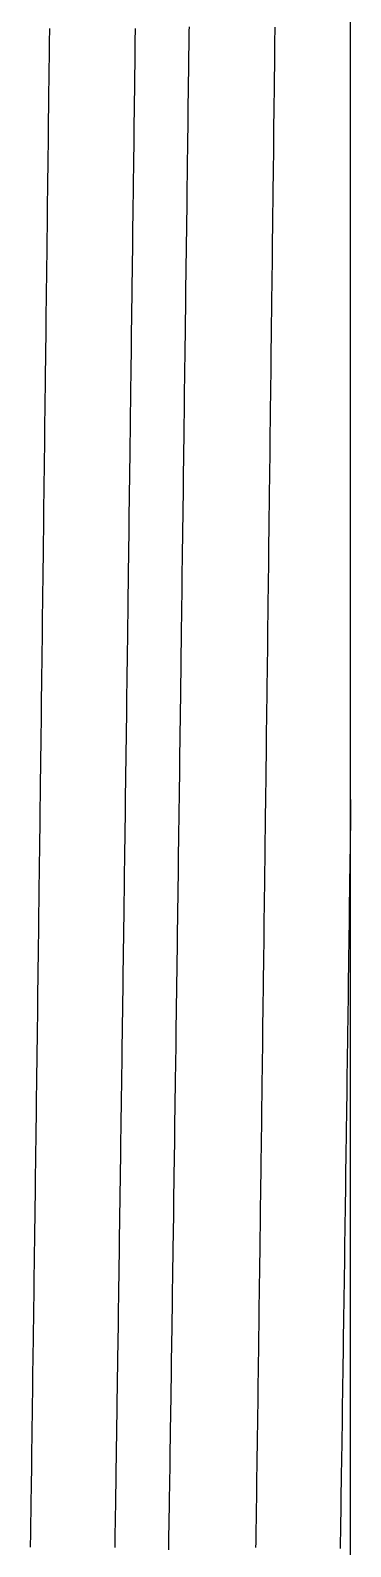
# Model space of a CAD drawing. Header units: millimetres. Extents: x 0 to 3800, y -67 to 2530.
# Drawn here: x 3281.27 to 3283.46, y 882.02 to 892.37 of the extents above; entities that cross this region are included whole.
import ezdxf

# ---------------------------------------------------------------- set-up
doc = ezdxf.new("R2010")
doc.units = ezdxf.units.MM
doc.layers.add('내부선 및 부속', color=4, linetype='Continuous')

msp = doc.modelspace()

# ---------------------------------------------------------------- linework, layer by layer
at = {"layer": '내부선 및 부속', "linetype": 'Continuous'}
msp.add_line((3283.461, 871.903), (3283.461, 913.701), dxfattribs=at)
at = {"layer": '내부선 및 부속', "linetype": 'Continuous', "flags": 128}
for points in [[(3281.403, 892.384), (3281.403, 892.353), (3281.402, 892.321), (3281.402, 892.29), (3281.402, 892.259), (3281.401, 892.227), (3281.401, 892.196), (3281.401, 892.165), (3281.4, 892.133), (3281.4, 892.102), (3281.399, 892.071), (3281.399, 892.039), (3281.399, 892.008), (3281.398, 891.977), (3281.398, 891.945), (3281.398, 891.914), (3281.397, 891.883), (3281.397, 891.851), (3281.397, 891.82), (3281.396, 891.789), (3281.396, 891.757), (3281.395, 891.726), (3281.395, 891.695), (3281.395, 891.663), (3281.394, 891.632), (3281.394, 891.601), (3281.394, 891.57), (3281.393, 891.538), (3281.393, 891.507), (3281.392, 891.476), (3281.392, 891.444), (3281.392, 891.413), (3281.392, 891.413), (3281.391, 891.382), (3281.391, 891.35), (3281.391, 891.319), (3281.39, 891.288), (3281.39, 891.256), (3281.389, 891.225), (3281.389, 891.194), (3281.389, 891.162), (3281.388, 891.131), (3281.388, 891.1), (3281.388, 891.068), (3281.387, 891.037), (3281.387, 891.006), (3281.386, 890.974), (3281.386, 890.943), (3281.386, 890.912), (3281.385, 890.88), (3281.385, 890.849), (3281.385, 890.818), (3281.384, 890.786), (3281.384, 890.755), (3281.383, 890.724), (3281.383, 890.692), (3281.383, 890.661), (3281.382, 890.63), (3281.382, 890.598), (3281.381, 890.567), (3281.381, 890.536), (3281.381, 890.504), (3281.38, 890.473), (3281.38, 890.442), (3281.38, 890.41), (3281.379, 890.379), (3281.379, 890.348), (3281.378, 890.316), (3281.378, 890.285), (3281.378, 890.254), (3281.377, 890.223), (3281.377, 890.191), (3281.377, 890.16), (3281.376, 890.129), (3281.376, 890.097), (3281.375, 890.066), (3281.375, 890.035), (3281.375, 890.003), (3281.374, 889.972), (3281.374, 889.941), (3281.374, 889.909), (3281.373, 889.878), (3281.373, 889.847), (3281.372, 889.815), (3281.372, 889.784), (3281.372, 889.753), (3281.371, 889.721), (3281.371, 889.69), (3281.371, 889.659), (3281.37, 889.627), (3281.37, 889.596), (3281.369, 889.565), (3281.369, 889.533), (3281.369, 889.502), (3281.368, 889.471), (3281.368, 889.439), (3281.368, 889.408), (3281.367, 889.377), (3281.367, 889.345), (3281.366, 889.314), (3281.366, 889.283), (3281.366, 889.251), (3281.365, 889.22), (3281.365, 889.189), (3281.364, 889.157), (3281.364, 889.126), (3281.364, 889.095), (3281.363, 889.063), (3281.363, 889.032), (3281.363, 889.001), (3281.362, 888.969), (3281.362, 888.938), (3281.361, 888.907), (3281.361, 888.876), (3281.361, 888.844), (3281.36, 888.813), (3281.36, 888.782), (3281.36, 888.75), (3281.359, 888.719), (3281.359, 888.688), (3281.358, 888.656), (3281.358, 888.625), (3281.358, 888.594), (3281.357, 888.562), (3281.357, 888.531), (3281.356, 888.5), (3281.356, 888.468), (3281.356, 888.437), (3281.355, 888.406), (3281.355, 888.374), (3281.355, 888.343), (3281.354, 888.312), (3281.354, 888.28), (3281.354, 888.28), (3281.353, 888.249), (3281.353, 888.218), (3281.353, 888.186), (3281.352, 888.155), (3281.352, 888.124), (3281.352, 888.092), (3281.351, 888.061), (3281.351, 888.03), (3281.35, 887.998), (3281.35, 887.967), (3281.35, 887.936), (3281.349, 887.904), (3281.349, 887.873), (3281.348, 887.842), (3281.348, 887.81), (3281.348, 887.779), (3281.347, 887.748), (3281.347, 887.716), (3281.346, 887.685), (3281.346, 887.654), (3281.346, 887.622), (3281.345, 887.591), (3281.345, 887.56), (3281.345, 887.528), (3281.344, 887.497), (3281.344, 887.466), (3281.343, 887.435), (3281.343, 887.403), (3281.343, 887.372), (3281.342, 887.341), (3281.342, 887.309), (3281.341, 887.278), (3281.341, 887.247), (3281.341, 887.215), (3281.34, 887.184), (3281.34, 887.153), (3281.34, 887.121), (3281.339, 887.09), (3281.339, 887.059), (3281.338, 887.027), (3281.338, 886.996), (3281.338, 886.965), (3281.337, 886.933), (3281.337, 886.902), (3281.336, 886.871), (3281.336, 886.839), (3281.336, 886.808), (3281.335, 886.777), (3281.335, 886.745), (3281.334, 886.714), (3281.334, 886.683), (3281.334, 886.651), (3281.333, 886.62), (3281.333, 886.589), (3281.332, 886.557), (3281.332, 886.526), (3281.332, 886.495), (3281.331, 886.463), (3281.331, 886.432), (3281.331, 886.401), (3281.33, 886.369), (3281.33, 886.338), (3281.329, 886.307), (3281.329, 886.275), (3281.329, 886.244), (3281.328, 886.213), (3281.328, 886.181), (3281.327, 886.15), (3281.327, 886.119), (3281.327, 886.088), (3281.326, 886.056), (3281.326, 886.025), (3281.325, 885.994), (3281.325, 885.962), (3281.325, 885.931), (3281.324, 885.9), (3281.324, 885.868), (3281.323, 885.837), (3281.323, 885.806), (3281.323, 885.774), (3281.322, 885.743), (3281.322, 885.712), (3281.321, 885.68), (3281.321, 885.649), (3281.321, 885.618), (3281.32, 885.586), (3281.32, 885.555), (3281.319, 885.524), (3281.319, 885.492), (3281.319, 885.461), (3281.318, 885.43), (3281.318, 885.398), (3281.317, 885.367), (3281.317, 885.336), (3281.317, 885.304), (3281.316, 885.273), (3281.316, 885.242), (3281.315, 885.21), (3281.315, 885.179), (3281.315, 885.148), (3281.315, 885.148), (3281.314, 885.116), (3281.314, 885.085), (3281.313, 885.054), (3281.313, 885.022), (3281.313, 884.991), (3281.312, 884.96), (3281.312, 884.928), (3281.311, 884.897), (3281.311, 884.866), (3281.311, 884.834), (3281.31, 884.803), (3281.31, 884.772), (3281.309, 884.741), (3281.309, 884.709), (3281.309, 884.678), (3281.308, 884.647), (3281.308, 884.615), (3281.307, 884.584), (3281.307, 884.553), (3281.306, 884.521), (3281.306, 884.49), (3281.306, 884.459), (3281.305, 884.427), (3281.305, 884.396), (3281.304, 884.365), (3281.304, 884.333), (3281.304, 884.302), (3281.303, 884.271), (3281.303, 884.239), (3281.302, 884.208), (3281.302, 884.177), (3281.302, 884.145), (3281.301, 884.114), (3281.301, 884.083), (3281.3, 884.051), (3281.3, 884.02), (3281.299, 883.989), (3281.299, 883.957), (3281.299, 883.926), (3281.298, 883.895), (3281.298, 883.863), (3281.297, 883.832), (3281.297, 883.801), (3281.297, 883.769), (3281.296, 883.738), (3281.296, 883.707), (3281.295, 883.675), (3281.295, 883.644), (3281.295, 883.613), (3281.294, 883.581), (3281.294, 883.55), (3281.293, 883.519), (3281.293, 883.488), (3281.292, 883.456), (3281.292, 883.425), (3281.292, 883.394), (3281.291, 883.362), (3281.291, 883.331), (3281.29, 883.3), (3281.29, 883.268), (3281.289, 883.237), (3281.289, 883.206), (3281.289, 883.174), (3281.288, 883.143), (3281.288, 883.112), (3281.287, 883.08), (3281.287, 883.049), (3281.286, 883.018), (3281.286, 882.986), (3281.286, 882.955), (3281.285, 882.924), (3281.285, 882.892), (3281.284, 882.861), (3281.284, 882.83), (3281.284, 882.798), (3281.283, 882.767), (3281.283, 882.736), (3281.282, 882.704), (3281.282, 882.673), (3281.281, 882.642), (3281.281, 882.61), (3281.28, 882.579), (3281.28, 882.548), (3281.28, 882.516), (3281.279, 882.485), (3281.279, 882.454), (3281.278, 882.422), (3281.278, 882.391), (3281.277, 882.36), (3281.277, 882.328), (3281.277, 882.297), (3281.276, 882.266), (3281.276, 882.234), (3281.275, 882.203), (3281.275, 882.172), (3281.274, 882.141), (3281.274, 882.109), (3281.274, 882.078), (3281.273, 882.047), (3281.273, 882.015)], [(3281.989, 892.383), (3281.989, 892.354), (3281.988, 892.324), (3281.988, 892.295), (3281.988, 892.265), (3281.987, 892.235), (3281.987, 892.206), (3281.987, 892.176), (3281.986, 892.147), (3281.986, 892.117), (3281.985, 892.088), (3281.985, 892.058), (3281.985, 892.029), (3281.984, 891.999), (3281.984, 891.97), (3281.984, 891.94), (3281.983, 891.91), (3281.983, 891.881), (3281.982, 891.851), (3281.982, 891.822), (3281.982, 891.792), (3281.981, 891.763), (3281.981, 891.733), (3281.981, 891.704), (3281.98, 891.674), (3281.98, 891.645), (3281.979, 891.615), (3281.979, 891.585), (3281.979, 891.556), (3281.978, 891.526), (3281.978, 891.497), (3281.978, 891.497), (3281.978, 891.467), (3281.977, 891.438), (3281.977, 891.408), (3281.976, 891.379), (3281.976, 891.349), (3281.976, 891.32), (3281.975, 891.29), (3281.975, 891.26), (3281.975, 891.231), (3281.974, 891.201), (3281.974, 891.172), (3281.973, 891.142), (3281.973, 891.113), (3281.973, 891.083), (3281.972, 891.054), (3281.972, 891.024), (3281.972, 890.995), (3281.971, 890.965), (3281.971, 890.935), (3281.97, 890.906), (3281.97, 890.876), (3281.97, 890.847), (3281.969, 890.817), (3281.969, 890.788), (3281.969, 890.758), (3281.968, 890.729), (3281.968, 890.699), (3281.967, 890.67), (3281.967, 890.64), (3281.967, 890.611), (3281.966, 890.581), (3281.966, 890.551), (3281.966, 890.522), (3281.965, 890.492), (3281.965, 890.463), (3281.964, 890.433), (3281.964, 890.404), (3281.964, 890.374), (3281.963, 890.345), (3281.963, 890.315), (3281.963, 890.286), (3281.962, 890.256), (3281.962, 890.226), (3281.961, 890.197), (3281.961, 890.167), (3281.961, 890.138), (3281.96, 890.108), (3281.96, 890.079), (3281.96, 890.049), (3281.959, 890.02), (3281.959, 889.99), (3281.958, 889.961), (3281.958, 889.931), (3281.958, 889.901), (3281.957, 889.872), (3281.957, 889.842), (3281.957, 889.813), (3281.956, 889.783), (3281.956, 889.754), (3281.955, 889.724), (3281.955, 889.695), (3281.955, 889.665), (3281.954, 889.636), (3281.954, 889.606), (3281.953, 889.576), (3281.953, 889.547), (3281.953, 889.517), (3281.952, 889.488), (3281.952, 889.458), (3281.952, 889.429), (3281.951, 889.399), (3281.951, 889.37), (3281.95, 889.34), (3281.95, 889.311), (3281.95, 889.281), (3281.949, 889.251), (3281.949, 889.222), (3281.949, 889.192), (3281.948, 889.163), (3281.948, 889.133), (3281.947, 889.104), (3281.947, 889.074), (3281.947, 889.045), (3281.946, 889.015), (3281.946, 888.986), (3281.945, 888.956), (3281.945, 888.927), (3281.945, 888.897), (3281.944, 888.867), (3281.944, 888.838), (3281.944, 888.808), (3281.943, 888.779), (3281.943, 888.749), (3281.942, 888.72), (3281.942, 888.69), (3281.942, 888.661), (3281.941, 888.631), (3281.941, 888.602), (3281.941, 888.572), (3281.94, 888.542), (3281.94, 888.542), (3281.94, 888.513), (3281.939, 888.483), (3281.939, 888.454), (3281.939, 888.424), (3281.938, 888.395), (3281.938, 888.365), (3281.937, 888.336), (3281.937, 888.306), (3281.937, 888.277), (3281.936, 888.247), (3281.936, 888.217), (3281.936, 888.188), (3281.935, 888.158), (3281.935, 888.129), (3281.934, 888.099), (3281.934, 888.07), (3281.934, 888.04), (3281.933, 888.011), (3281.933, 887.981), (3281.932, 887.952), (3281.932, 887.922), (3281.932, 887.892), (3281.931, 887.863), (3281.931, 887.833), (3281.931, 887.804), (3281.93, 887.774), (3281.93, 887.745), (3281.929, 887.715), (3281.929, 887.686), (3281.929, 887.656), (3281.928, 887.627), (3281.928, 887.597), (3281.927, 887.568), (3281.927, 887.538), (3281.927, 887.508), (3281.926, 887.479), (3281.926, 887.449), (3281.925, 887.42), (3281.925, 887.39), (3281.925, 887.361), (3281.924, 887.331), (3281.924, 887.302), (3281.924, 887.272), (3281.923, 887.243), (3281.923, 887.213), (3281.922, 887.183), (3281.922, 887.154), (3281.922, 887.124), (3281.921, 887.095), (3281.921, 887.065), (3281.92, 887.036), (3281.92, 887.006), (3281.92, 886.977), (3281.919, 886.947), (3281.919, 886.918), (3281.918, 886.888), (3281.918, 886.858), (3281.918, 886.829), (3281.917, 886.799), (3281.917, 886.77), (3281.916, 886.74), (3281.916, 886.711), (3281.916, 886.681), (3281.915, 886.652), (3281.915, 886.622), (3281.914, 886.593), (3281.914, 886.563), (3281.914, 886.533), (3281.913, 886.504), (3281.913, 886.474), (3281.912, 886.445), (3281.912, 886.415), (3281.912, 886.386), (3281.911, 886.356), (3281.911, 886.327), (3281.911, 886.297), (3281.91, 886.268), (3281.91, 886.238), (3281.909, 886.208), (3281.909, 886.179), (3281.909, 886.149), (3281.908, 886.12), (3281.908, 886.09), (3281.907, 886.061), (3281.907, 886.031), (3281.907, 886.002), (3281.906, 885.972), (3281.906, 885.943), (3281.905, 885.913), (3281.905, 885.884), (3281.905, 885.854), (3281.904, 885.824), (3281.904, 885.795), (3281.903, 885.765), (3281.903, 885.736), (3281.903, 885.706), (3281.902, 885.677), (3281.902, 885.647), (3281.901, 885.618), (3281.901, 885.588), (3281.901, 885.588), (3281.901, 885.559), (3281.9, 885.529), (3281.9, 885.499), (3281.899, 885.47), (3281.899, 885.44), (3281.898, 885.411), (3281.898, 885.381), (3281.898, 885.352), (3281.897, 885.322), (3281.897, 885.293), (3281.896, 885.263), (3281.896, 885.234), (3281.896, 885.204), (3281.895, 885.174), (3281.895, 885.145), (3281.894, 885.115), (3281.894, 885.086), (3281.894, 885.056), (3281.893, 885.027), (3281.893, 884.997), (3281.892, 884.968), (3281.892, 884.938), (3281.892, 884.909), (3281.891, 884.879), (3281.891, 884.849), (3281.89, 884.82), (3281.89, 884.79), (3281.89, 884.761), (3281.889, 884.731), (3281.889, 884.702), (3281.888, 884.672), (3281.888, 884.643), (3281.887, 884.613), (3281.887, 884.584), (3281.887, 884.554), (3281.886, 884.525), (3281.886, 884.495), (3281.885, 884.465), (3281.885, 884.436), (3281.885, 884.406), (3281.884, 884.377), (3281.884, 884.347), (3281.883, 884.318), (3281.883, 884.288), (3281.882, 884.259), (3281.882, 884.229), (3281.882, 884.2), (3281.881, 884.17), (3281.881, 884.14), (3281.88, 884.111), (3281.88, 884.081), (3281.88, 884.052), (3281.879, 884.022), (3281.879, 883.993), (3281.878, 883.963), (3281.878, 883.934), (3281.877, 883.904), (3281.877, 883.875), (3281.877, 883.845), (3281.876, 883.815), (3281.876, 883.786), (3281.875, 883.756), (3281.875, 883.727), (3281.875, 883.697), (3281.874, 883.668), (3281.874, 883.638), (3281.873, 883.609), (3281.873, 883.579), (3281.872, 883.55), (3281.872, 883.52), (3281.872, 883.491), (3281.871, 883.461), (3281.871, 883.431), (3281.87, 883.402), (3281.87, 883.372), (3281.869, 883.343), (3281.869, 883.313), (3281.869, 883.284), (3281.868, 883.254), (3281.868, 883.225), (3281.867, 883.195), (3281.867, 883.166), (3281.866, 883.136), (3281.866, 883.106), (3281.866, 883.077), (3281.865, 883.047), (3281.865, 883.018), (3281.864, 882.988), (3281.864, 882.959), (3281.863, 882.929), (3281.863, 882.9), (3281.862, 882.87), (3281.862, 882.841), (3281.862, 882.811), (3281.861, 882.781), (3281.861, 882.752), (3281.86, 882.722), (3281.86, 882.693), (3281.859, 882.663), (3281.859, 882.634), (3281.859, 882.634), (3281.859, 882.604), (3281.858, 882.575), (3281.858, 882.545), (3281.857, 882.516), (3281.857, 882.486), (3281.856, 882.456), (3281.856, 882.427), (3281.855, 882.397), (3281.855, 882.368), (3281.855, 882.338), (3281.854, 882.309), (3281.854, 882.279), (3281.853, 882.25), (3281.853, 882.22), (3281.852, 882.191), (3281.852, 882.161), (3281.851, 882.132), (3281.851, 882.102), (3281.851, 882.072), (3281.85, 882.043), (3281.85, 882.013)], [(3282.357, 892.395), (3282.356, 892.365), (3282.356, 892.336), (3282.355, 892.306), (3282.355, 892.277), (3282.355, 892.247), (3282.354, 892.218), (3282.354, 892.188), (3282.354, 892.159), (3282.353, 892.129), (3282.353, 892.1), (3282.353, 892.07), (3282.352, 892.04), (3282.352, 892.011), (3282.351, 891.981), (3282.351, 891.952), (3282.351, 891.922), (3282.35, 891.893), (3282.35, 891.863), (3282.35, 891.834), (3282.349, 891.804), (3282.349, 891.775), (3282.348, 891.745), (3282.348, 891.715), (3282.348, 891.686), (3282.347, 891.656), (3282.347, 891.627), (3282.347, 891.597), (3282.346, 891.568), (3282.346, 891.538), (3282.345, 891.509), (3282.345, 891.479), (3282.345, 891.479), (3282.345, 891.45), (3282.344, 891.42), (3282.344, 891.39), (3282.344, 891.361), (3282.343, 891.331), (3282.343, 891.302), (3282.342, 891.272), (3282.342, 891.243), (3282.342, 891.213), (3282.341, 891.184), (3282.341, 891.154), (3282.341, 891.125), (3282.34, 891.095), (3282.34, 891.066), (3282.339, 891.036), (3282.339, 891.006), (3282.339, 890.977), (3282.338, 890.947), (3282.338, 890.918), (3282.338, 890.888), (3282.337, 890.859), (3282.337, 890.829), (3282.336, 890.8), (3282.336, 890.77), (3282.336, 890.741), (3282.335, 890.711), (3282.335, 890.681), (3282.334, 890.652), (3282.334, 890.622), (3282.334, 890.593), (3282.333, 890.563), (3282.333, 890.534), (3282.333, 890.504), (3282.332, 890.475), (3282.332, 890.445), (3282.331, 890.416), (3282.331, 890.386), (3282.331, 890.356), (3282.33, 890.327), (3282.33, 890.297), (3282.33, 890.268), (3282.329, 890.238), (3282.329, 890.209), (3282.328, 890.179), (3282.328, 890.15), (3282.328, 890.12), (3282.327, 890.091), (3282.327, 890.061), (3282.327, 890.031), (3282.326, 890.002), (3282.326, 889.972), (3282.325, 889.943), (3282.325, 889.913), (3282.325, 889.884), (3282.324, 889.854), (3282.324, 889.825), (3282.324, 889.795), (3282.323, 889.766), (3282.323, 889.736), (3282.322, 889.706), (3282.322, 889.677), (3282.322, 889.647), (3282.321, 889.618), (3282.321, 889.588), (3282.321, 889.559), (3282.32, 889.529), (3282.32, 889.5), (3282.319, 889.47), (3282.319, 889.441), (3282.319, 889.411), (3282.318, 889.382), (3282.318, 889.352), (3282.317, 889.322), (3282.317, 889.293), (3282.317, 889.263), (3282.316, 889.234), (3282.316, 889.204), (3282.316, 889.175), (3282.315, 889.145), (3282.315, 889.116), (3282.314, 889.086), (3282.314, 889.057), (3282.314, 889.027), (3282.313, 888.997), (3282.313, 888.968), (3282.313, 888.938), (3282.312, 888.909), (3282.312, 888.879), (3282.311, 888.85), (3282.311, 888.82), (3282.311, 888.791), (3282.31, 888.761), (3282.31, 888.732), (3282.309, 888.702), (3282.309, 888.672), (3282.309, 888.643), (3282.308, 888.613), (3282.308, 888.584), (3282.308, 888.554), (3282.307, 888.525), (3282.307, 888.525), (3282.307, 888.495), (3282.306, 888.466), (3282.306, 888.436), (3282.306, 888.407), (3282.305, 888.377), (3282.305, 888.347), (3282.304, 888.318), (3282.304, 888.288), (3282.304, 888.259), (3282.303, 888.229), (3282.303, 888.2), (3282.303, 888.17), (3282.302, 888.141), (3282.302, 888.111), (3282.301, 888.082), (3282.301, 888.052), (3282.301, 888.023), (3282.3, 887.993), (3282.3, 887.963), (3282.299, 887.934), (3282.299, 887.904), (3282.299, 887.875), (3282.298, 887.845), (3282.298, 887.816), (3282.298, 887.786), (3282.297, 887.757), (3282.297, 887.727), (3282.296, 887.698), (3282.296, 887.668), (3282.296, 887.638), (3282.295, 887.609), (3282.295, 887.579), (3282.294, 887.55), (3282.294, 887.52), (3282.294, 887.491), (3282.293, 887.461), (3282.293, 887.432), (3282.292, 887.402), (3282.292, 887.373), (3282.292, 887.343), (3282.291, 887.313), (3282.291, 887.284), (3282.291, 887.254), (3282.29, 887.225), (3282.29, 887.195), (3282.289, 887.166), (3282.289, 887.136), (3282.289, 887.107), (3282.288, 887.077), (3282.288, 887.048), (3282.287, 887.018), (3282.287, 886.988), (3282.287, 886.959), (3282.286, 886.929), (3282.286, 886.9), (3282.285, 886.87), (3282.285, 886.841), (3282.285, 886.811), (3282.284, 886.782), (3282.284, 886.752), (3282.283, 886.723), (3282.283, 886.693), (3282.283, 886.663), (3282.282, 886.634), (3282.282, 886.604), (3282.282, 886.575), (3282.281, 886.545), (3282.281, 886.516), (3282.28, 886.486), (3282.28, 886.457), (3282.28, 886.427), (3282.279, 886.398), (3282.279, 886.368), (3282.278, 886.339), (3282.278, 886.309), (3282.278, 886.279), (3282.277, 886.25), (3282.277, 886.22), (3282.276, 886.191), (3282.276, 886.161), (3282.276, 886.132), (3282.275, 886.102), (3282.275, 886.073), (3282.274, 886.043), (3282.274, 886.014), (3282.274, 885.984), (3282.273, 885.954), (3282.273, 885.925), (3282.272, 885.895), (3282.272, 885.866), (3282.272, 885.836), (3282.271, 885.807), (3282.271, 885.777), (3282.27, 885.748), (3282.27, 885.718), (3282.27, 885.689), (3282.269, 885.659), (3282.269, 885.629), (3282.268, 885.6), (3282.268, 885.57), (3282.268, 885.57), (3282.268, 885.541), (3282.267, 885.511), (3282.267, 885.482), (3282.266, 885.452), (3282.266, 885.423), (3282.266, 885.393), (3282.265, 885.364), (3282.265, 885.334), (3282.264, 885.304), (3282.264, 885.275), (3282.263, 885.245), (3282.263, 885.216), (3282.263, 885.186), (3282.262, 885.157), (3282.262, 885.127), (3282.261, 885.098), (3282.261, 885.068), (3282.261, 885.039), (3282.26, 885.009), (3282.26, 884.98), (3282.259, 884.95), (3282.259, 884.92), (3282.259, 884.891), (3282.258, 884.861), (3282.258, 884.832), (3282.257, 884.802), (3282.257, 884.773), (3282.257, 884.743), (3282.256, 884.714), (3282.256, 884.684), (3282.255, 884.655), (3282.255, 884.625), (3282.254, 884.595), (3282.254, 884.566), (3282.254, 884.536), (3282.253, 884.507), (3282.253, 884.477), (3282.252, 884.448), (3282.252, 884.418), (3282.252, 884.389), (3282.251, 884.359), (3282.251, 884.33), (3282.25, 884.3), (3282.25, 884.27), (3282.25, 884.241), (3282.249, 884.211), (3282.249, 884.182), (3282.248, 884.152), (3282.248, 884.123), (3282.247, 884.093), (3282.247, 884.064), (3282.247, 884.034), (3282.246, 884.005), (3282.246, 883.975), (3282.245, 883.945), (3282.245, 883.916), (3282.244, 883.886), (3282.244, 883.857), (3282.244, 883.827), (3282.243, 883.798), (3282.243, 883.768), (3282.242, 883.739), (3282.242, 883.709), (3282.242, 883.68), (3282.241, 883.65), (3282.241, 883.621), (3282.24, 883.591), (3282.24, 883.561), (3282.239, 883.532), (3282.239, 883.502), (3282.239, 883.473), (3282.238, 883.443), (3282.238, 883.414), (3282.237, 883.384), (3282.237, 883.355), (3282.236, 883.325), (3282.236, 883.296), (3282.236, 883.266), (3282.235, 883.236), (3282.235, 883.207), (3282.234, 883.177), (3282.234, 883.148), (3282.233, 883.118), (3282.233, 883.089), (3282.233, 883.059), (3282.232, 883.03), (3282.232, 883), (3282.231, 882.971), (3282.231, 882.941), (3282.23, 882.911), (3282.23, 882.882), (3282.229, 882.852), (3282.229, 882.823), (3282.229, 882.793), (3282.228, 882.764), (3282.228, 882.734), (3282.227, 882.705), (3282.227, 882.675), (3282.226, 882.646), (3282.226, 882.616), (3282.226, 882.616), (3282.226, 882.587), (3282.225, 882.557), (3282.225, 882.527), (3282.224, 882.498), (3282.224, 882.468), (3282.223, 882.439), (3282.223, 882.409), (3282.222, 882.38), (3282.222, 882.35), (3282.222, 882.321), (3282.221, 882.291), (3282.221, 882.262), (3282.22, 882.232), (3282.22, 882.202), (3282.219, 882.173), (3282.219, 882.143), (3282.218, 882.114), (3282.218, 882.084), (3282.218, 882.055), (3282.217, 882.025), (3282.217, 881.996)], [(3282.943, 892.392), (3282.943, 892.357), (3282.942, 892.321), (3282.942, 892.285), (3282.941, 892.25), (3282.941, 892.214), (3282.941, 892.178), (3282.94, 892.143), (3282.94, 892.107), (3282.939, 892.071), (3282.939, 892.036), (3282.938, 892), (3282.938, 891.964), (3282.938, 891.929), (3282.938, 891.929), (3282.937, 891.893), (3282.937, 891.857), (3282.936, 891.822), (3282.936, 891.786), (3282.935, 891.75), (3282.935, 891.715), (3282.935, 891.679), (3282.934, 891.643), (3282.934, 891.608), (3282.933, 891.572), (3282.933, 891.536), (3282.933, 891.501), (3282.932, 891.465), (3282.932, 891.429), (3282.931, 891.394), (3282.931, 891.358), (3282.93, 891.322), (3282.93, 891.287), (3282.93, 891.251), (3282.929, 891.215), (3282.929, 891.18), (3282.928, 891.144), (3282.928, 891.108), (3282.927, 891.073), (3282.927, 891.037), (3282.927, 891.001), (3282.926, 890.966), (3282.926, 890.93), (3282.925, 890.894), (3282.925, 890.858), (3282.924, 890.823), (3282.924, 890.787), (3282.924, 890.751), (3282.923, 890.716), (3282.923, 890.68), (3282.922, 890.644), (3282.922, 890.609), (3282.921, 890.573), (3282.921, 890.537), (3282.921, 890.502), (3282.92, 890.466), (3282.92, 890.43), (3282.919, 890.395), (3282.919, 890.359), (3282.918, 890.323), (3282.918, 890.288), (3282.918, 890.252), (3282.917, 890.216), (3282.917, 890.181), (3282.916, 890.145), (3282.916, 890.109), (3282.915, 890.074), (3282.915, 890.038), (3282.915, 890.002), (3282.914, 889.967), (3282.914, 889.931), (3282.913, 889.895), (3282.913, 889.86), (3282.912, 889.824), (3282.912, 889.788), (3282.912, 889.753), (3282.911, 889.717), (3282.911, 889.681), (3282.91, 889.646), (3282.91, 889.61), (3282.909, 889.574), (3282.909, 889.539), (3282.908, 889.503), (3282.908, 889.467), (3282.908, 889.432), (3282.907, 889.396), (3282.907, 889.36), (3282.906, 889.325), (3282.906, 889.289), (3282.905, 889.253), (3282.905, 889.218), (3282.905, 889.182), (3282.904, 889.146), (3282.904, 889.111), (3282.903, 889.075), (3282.903, 889.039), (3282.902, 889.003), (3282.902, 888.968), (3282.902, 888.932), (3282.901, 888.896), (3282.901, 888.861), (3282.9, 888.825), (3282.9, 888.789), (3282.899, 888.754), (3282.899, 888.718), (3282.899, 888.682), (3282.898, 888.647), (3282.898, 888.611), (3282.897, 888.575), (3282.897, 888.54), (3282.896, 888.504), (3282.896, 888.468), (3282.895, 888.433), (3282.895, 888.397), (3282.895, 888.361), (3282.895, 888.361), (3282.894, 888.326), (3282.894, 888.29), (3282.893, 888.254), (3282.893, 888.219), (3282.892, 888.183), (3282.892, 888.147), (3282.892, 888.112), (3282.891, 888.076), (3282.891, 888.04), (3282.89, 888.005), (3282.89, 887.969), (3282.889, 887.933), (3282.889, 887.898), (3282.888, 887.862), (3282.888, 887.826), (3282.888, 887.791), (3282.887, 887.755), (3282.887, 887.719), (3282.886, 887.684), (3282.886, 887.648), (3282.885, 887.612), (3282.885, 887.577), (3282.885, 887.541), (3282.884, 887.505), (3282.884, 887.47), (3282.883, 887.434), (3282.883, 887.398), (3282.882, 887.363), (3282.882, 887.327), (3282.881, 887.291), (3282.881, 887.256), (3282.881, 887.22), (3282.88, 887.184), (3282.88, 887.148), (3282.879, 887.113), (3282.879, 887.077), (3282.878, 887.041), (3282.878, 887.006), (3282.877, 886.97), (3282.877, 886.934), (3282.877, 886.899), (3282.876, 886.863), (3282.876, 886.827), (3282.875, 886.792), (3282.875, 886.756), (3282.874, 886.72), (3282.874, 886.685), (3282.873, 886.649), (3282.873, 886.613), (3282.873, 886.578), (3282.872, 886.542), (3282.872, 886.506), (3282.871, 886.471), (3282.871, 886.435), (3282.87, 886.399), (3282.87, 886.364), (3282.869, 886.328), (3282.869, 886.292), (3282.869, 886.257), (3282.868, 886.221), (3282.868, 886.185), (3282.867, 886.15), (3282.867, 886.114), (3282.866, 886.078), (3282.866, 886.043), (3282.865, 886.007), (3282.865, 885.971), (3282.864, 885.936), (3282.864, 885.9), (3282.864, 885.864), (3282.863, 885.829), (3282.863, 885.793), (3282.862, 885.757), (3282.862, 885.722), (3282.861, 885.686), (3282.861, 885.65), (3282.86, 885.615), (3282.86, 885.579), (3282.859, 885.543), (3282.859, 885.508), (3282.859, 885.472), (3282.858, 885.436), (3282.858, 885.401), (3282.857, 885.365), (3282.857, 885.329), (3282.856, 885.293), (3282.856, 885.258), (3282.855, 885.222), (3282.855, 885.186), (3282.854, 885.151), (3282.854, 885.115), (3282.854, 885.079), (3282.853, 885.044), (3282.853, 885.008), (3282.852, 884.972), (3282.852, 884.937), (3282.851, 884.901), (3282.851, 884.865), (3282.85, 884.83), (3282.85, 884.794), (3282.85, 884.794), (3282.849, 884.758), (3282.849, 884.723), (3282.848, 884.687), (3282.848, 884.651), (3282.848, 884.616), (3282.847, 884.58), (3282.847, 884.544), (3282.846, 884.509), (3282.846, 884.473), (3282.845, 884.437), (3282.845, 884.402), (3282.844, 884.366), (3282.844, 884.33), (3282.843, 884.295), (3282.843, 884.259), (3282.842, 884.223), (3282.842, 884.188), (3282.841, 884.152), (3282.841, 884.116), (3282.841, 884.081), (3282.84, 884.045), (3282.84, 884.009), (3282.839, 883.974), (3282.839, 883.938), (3282.838, 883.902), (3282.838, 883.867), (3282.837, 883.831), (3282.837, 883.795), (3282.836, 883.76), (3282.836, 883.724), (3282.835, 883.688), (3282.835, 883.653), (3282.834, 883.617), (3282.834, 883.581), (3282.833, 883.546), (3282.833, 883.51), (3282.832, 883.474), (3282.832, 883.439), (3282.832, 883.403), (3282.831, 883.367), (3282.831, 883.331), (3282.83, 883.296), (3282.83, 883.26), (3282.829, 883.224), (3282.829, 883.189), (3282.828, 883.153), (3282.828, 883.117), (3282.827, 883.082), (3282.827, 883.046), (3282.826, 883.01), (3282.826, 882.975), (3282.825, 882.939), (3282.825, 882.903), (3282.824, 882.868), (3282.824, 882.832), (3282.823, 882.796), (3282.823, 882.761), (3282.822, 882.725), (3282.822, 882.689), (3282.821, 882.654), (3282.821, 882.618), (3282.82, 882.582), (3282.82, 882.547), (3282.819, 882.511), (3282.819, 882.475), (3282.818, 882.44), (3282.818, 882.404), (3282.817, 882.368), (3282.817, 882.333), (3282.816, 882.297), (3282.816, 882.261), (3282.815, 882.226), (3282.815, 882.19), (3282.814, 882.154), (3282.814, 882.119), (3282.813, 882.083), (3282.813, 882.047), (3282.812, 882.012)], [(3283.461, 887.12), (3283.461, 887.097), (3283.461, 887.075), (3283.46, 887.052), (3283.46, 887.03), (3283.46, 887.007), (3283.46, 886.985), (3283.459, 886.962), (3283.459, 886.939), (3283.459, 886.917), (3283.458, 886.894), (3283.458, 886.872), (3283.458, 886.849), (3283.457, 886.827), (3283.457, 886.804), (3283.457, 886.782), (3283.457, 886.759), (3283.456, 886.737), (3283.456, 886.714), (3283.456, 886.692), (3283.455, 886.669), (3283.455, 886.647), (3283.455, 886.624), (3283.454, 886.602), (3283.454, 886.579), (3283.454, 886.557), (3283.454, 886.534), (3283.453, 886.511), (3283.453, 886.489), (3283.453, 886.466), (3283.452, 886.444), (3283.452, 886.421), (3283.452, 886.399), (3283.451, 886.376), (3283.451, 886.354), (3283.451, 886.331), (3283.45, 886.309), (3283.45, 886.286), (3283.45, 886.264), (3283.45, 886.241), (3283.449, 886.219), (3283.449, 886.196), (3283.449, 886.174), (3283.448, 886.151), (3283.448, 886.128), (3283.448, 886.106), (3283.447, 886.083), (3283.447, 886.061), (3283.447, 886.038), (3283.447, 886.016), (3283.446, 885.993), (3283.446, 885.971), (3283.446, 885.948), (3283.445, 885.926), (3283.445, 885.903), (3283.445, 885.881), (3283.444, 885.858), (3283.444, 885.836), (3283.444, 885.813), (3283.443, 885.791), (3283.443, 885.768), (3283.443, 885.746), (3283.443, 885.723), (3283.442, 885.7), (3283.442, 885.678), (3283.442, 885.655), (3283.441, 885.633), (3283.441, 885.61), (3283.441, 885.588), (3283.44, 885.565), (3283.44, 885.543), (3283.44, 885.52), (3283.44, 885.498), (3283.439, 885.475), (3283.439, 885.453), (3283.439, 885.43), (3283.438, 885.408), (3283.438, 885.385), (3283.438, 885.363), (3283.437, 885.34), (3283.437, 885.318), (3283.437, 885.295), (3283.436, 885.272), (3283.436, 885.25), (3283.436, 885.227), (3283.435, 885.205), (3283.435, 885.182), (3283.435, 885.16), (3283.435, 885.137), (3283.434, 885.115), (3283.434, 885.092), (3283.434, 885.07), (3283.433, 885.047), (3283.433, 885.025), (3283.433, 885.002), (3283.432, 884.98), (3283.432, 884.957), (3283.432, 884.935), (3283.431, 884.912), (3283.431, 884.889), (3283.431, 884.867), (3283.431, 884.867), (3283.431, 884.844), (3283.43, 884.822), (3283.43, 884.799), (3283.43, 884.777), (3283.429, 884.754), (3283.429, 884.732), (3283.429, 884.709), (3283.428, 884.687), (3283.428, 884.664), (3283.428, 884.642), (3283.427, 884.619), (3283.427, 884.597), (3283.427, 884.574), (3283.426, 884.552), (3283.426, 884.529), (3283.426, 884.507), (3283.425, 884.484), (3283.425, 884.461), (3283.425, 884.439), (3283.425, 884.416), (3283.424, 884.394), (3283.424, 884.371), (3283.424, 884.349), (3283.423, 884.326), (3283.423, 884.304), (3283.423, 884.281), (3283.422, 884.259), (3283.422, 884.236), (3283.422, 884.214), (3283.421, 884.191), (3283.421, 884.169), (3283.421, 884.146), (3283.42, 884.124), (3283.42, 884.101), (3283.42, 884.079), (3283.419, 884.056), (3283.419, 884.033), (3283.419, 884.011), (3283.418, 883.988), (3283.418, 883.966), (3283.418, 883.943), (3283.418, 883.921), (3283.417, 883.898), (3283.417, 883.876), (3283.417, 883.853), (3283.416, 883.831), (3283.416, 883.808), (3283.416, 883.786), (3283.415, 883.763), (3283.415, 883.741), (3283.415, 883.718), (3283.414, 883.696), (3283.414, 883.673), (3283.414, 883.65), (3283.413, 883.628), (3283.413, 883.605), (3283.413, 883.583), (3283.412, 883.56), (3283.412, 883.538), (3283.412, 883.515), (3283.411, 883.493), (3283.411, 883.47), (3283.411, 883.448), (3283.41, 883.425), (3283.41, 883.403), (3283.41, 883.38), (3283.409, 883.358), (3283.409, 883.335), (3283.409, 883.313), (3283.408, 883.29), (3283.408, 883.268), (3283.408, 883.245), (3283.407, 883.222), (3283.407, 883.2), (3283.407, 883.177), (3283.406, 883.155), (3283.406, 883.132), (3283.406, 883.11), (3283.405, 883.087), (3283.405, 883.065), (3283.405, 883.042), (3283.404, 883.02), (3283.404, 882.997), (3283.404, 882.975), (3283.404, 882.952), (3283.403, 882.93), (3283.403, 882.907), (3283.403, 882.885), (3283.402, 882.862), (3283.402, 882.84), (3283.402, 882.817), (3283.401, 882.794), (3283.401, 882.772), (3283.401, 882.749), (3283.4, 882.727), (3283.4, 882.704), (3283.4, 882.682), (3283.399, 882.659), (3283.399, 882.637), (3283.399, 882.614), (3283.399, 882.614), (3283.398, 882.592), (3283.398, 882.569), (3283.397, 882.547), (3283.397, 882.524), (3283.397, 882.502), (3283.396, 882.479), (3283.396, 882.457), (3283.396, 882.434), (3283.395, 882.412), (3283.395, 882.389), (3283.395, 882.366), (3283.394, 882.344), (3283.394, 882.321), (3283.394, 882.299), (3283.393, 882.276), (3283.393, 882.254), (3283.393, 882.231), (3283.392, 882.209), (3283.392, 882.186), (3283.392, 882.164), (3283.391, 882.141), (3283.391, 882.119), (3283.391, 882.096), (3283.39, 882.074), (3283.39, 882.051), (3283.39, 882.029), (3283.389, 882.006)]]:
    msp.add_lwpolyline(points, dxfattribs=at)

doc.saveas('drawing.dxf')
